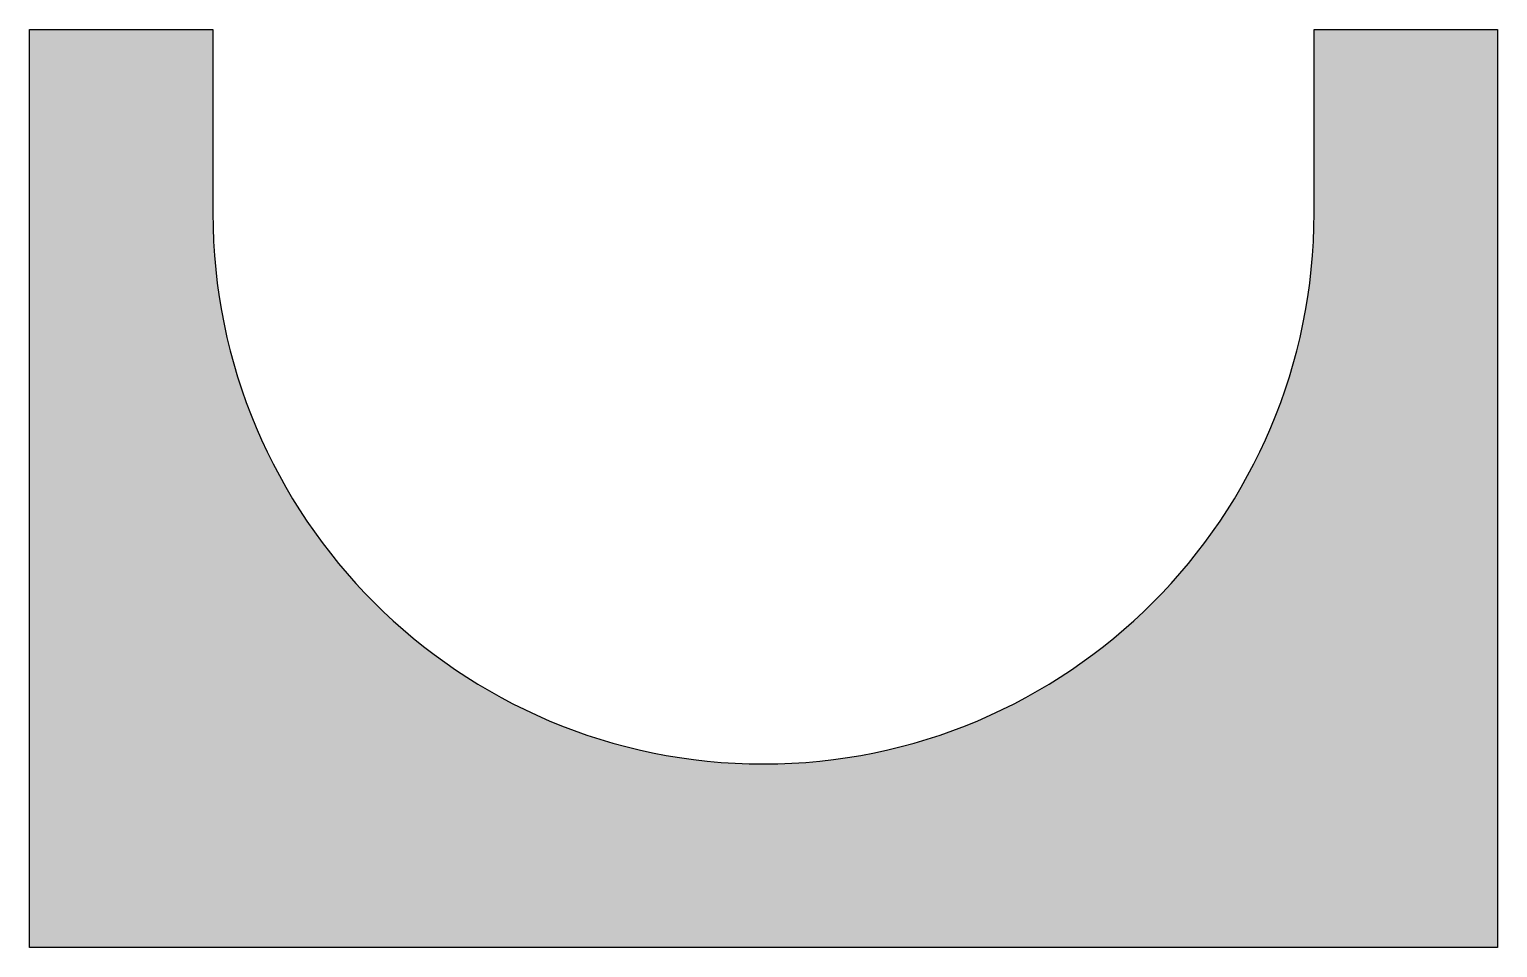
# Model space of a CAD drawing. Header units: metres. Extents: x -0.4 to 0, y 0 to 0.25.
import ezdxf

# ---------------------------------------------------------------- set-up
doc = ezdxf.new("R2010")
doc.units = ezdxf.units.M

msp = doc.modelspace()

# ---------------------------------------------------------------- hatches: boundary and pattern name
h = msp.add_hatch(color=253)
h.dxf.hatch_style = 1
h.paths.add_polyline_path([(-0.35, 0.2), (-0.35, 0.25), (-0.4, 0.25), (-0.4, 0), (0, 0), (0, 0.25), (-0.05, 0.25), (-0.05, 0.2, -1)])

# ---------------------------------------------------------------- linework, layer by layer
msp.add_lwpolyline([(-0.05, 0.25), (0, 0.25), (0, 0), (-0.4, 0), (-0.4, 0.25), (-0.35, 0.25), (-0.35, 0.2, 1), (-0.05, 0.2)], format="xyb", close=True)

doc.saveas('drawing.dxf')
